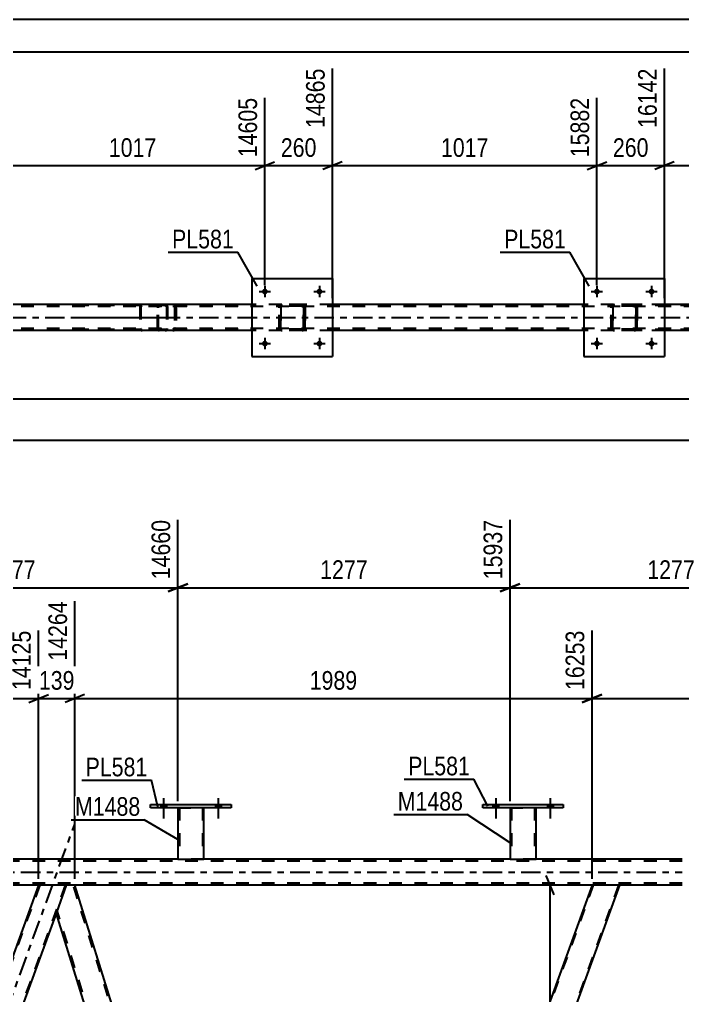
# Model space of a CAD drawing. Header units: millimetres. Extents: x 0 to 841, y 0 to 594.
# Drawn here: x 639.7 to 741.7, y 443.9 to 594 of the extents above; entities that cross this region are included whole.
import ezdxf

# ---------------------------------------------------------------- set-up
doc = ezdxf.new("R2010")
doc.units = ezdxf.units.MM
doc.linetypes.add('DXK_LINE_DOT2', pattern=[3.9198, 1.9599, -1.9599])
doc.linetypes.add('DXK_LINE_DOT3', pattern=[5.9187, 2.979, -0.9799, 0.9799, -0.9799])
doc.styles.add('Arial Narrow', font='ARIALN.TTF', dxfattribs={"height": 0.2})

# ---------------------------------------------------------------- blocks, each defined once
blk = doc.blocks.new('Unknown-814521973-1135')
at = {"color": 5, "linetype": 'Continuous'}
for p, q in [((841, 594), (0, 594)), ((836, 589), (5, 589))]:
    blk.add_line(p, q, dxfattribs=at)
blk = doc.blocks.new('Bolt-814521973-5159 - 4986')
at = {"linetype": 'Continuous'}
for points in [[(677.85, 544.17, -1), (676.97, 544.17, -1)], [(686.25, 544.17, -1), (685.37, 544.17, -1)]]:
    blk.add_hatch(color=1, dxfattribs=at).paths.add_polyline_path(points)
at = {"color": 1, "linetype": 'Continuous'}
for p, q in [((677.41, 545.05), (677.41, 543.29)), ((685.81, 545.05), (685.81, 543.29)), ((676.53, 544.17), (678.29, 544.17)), ((684.93, 544.17), (686.69, 544.17))]:
    blk.add_line(p, q, dxfattribs=at)
blk = doc.blocks.new('Bolt-814521973-5219 - 4986')
at = {"linetype": 'Continuous'}
for points in [[(728.93, 544.17, -1), (728.05, 544.17, -1)], [(737.33, 544.17, -1), (736.45, 544.17, -1)]]:
    blk.add_hatch(color=1, dxfattribs=at).paths.add_polyline_path(points)
at = {"color": 1, "linetype": 'Continuous'}
for p, q in [((728.49, 545.05), (728.49, 543.29)), ((736.89, 545.05), (736.89, 543.29)), ((727.61, 544.17), (729.37, 544.17)), ((736.01, 544.17), (737.77, 544.17))]:
    blk.add_line(p, q, dxfattribs=at)
blk = doc.blocks.new('Part-814521973-5015 - 4986')
at = {"color": 7, "linetype": 'DXK_LINE_DOT2'}
for p, q in [((755.57, 549.85), (93.19, 549.85)), ((687.81, 550.17), (675.41, 550.17)), ((738.89, 550.17), (726.49, 550.17)), ((755.57, 546.49), (93.19, 546.49)), ((687.81, 546.17), (675.41, 546.17)), ((738.89, 546.17), (726.49, 546.17))]:
    blk.add_line(p, q, dxfattribs=at)
at = {"color": 2, "linetype": 'Continuous'}
for p, q in [((675.41, 550.17), (636.73, 550.17)), ((726.49, 550.17), (687.81, 550.17)), ((755.57, 550.17), (738.89, 550.17)), ((675.41, 546.17), (636.73, 546.17)), ((726.49, 546.17), (687.81, 546.17)), ((755.57, 546.17), (738.89, 546.17))]:
    blk.add_line(p, q, dxfattribs=at)
at = {"color": 7, "linetype": 'DXK_LINE_DOT3'}
blk.add_line((93.19, 548.17), (755.57, 548.17), dxfattribs=at)
blk = doc.blocks.new('Part-814521973-5077 - 4986')
at = {"color": 7, "linetype": 'DXK_LINE_DOT2'}
for p, q in [((747.23, 550.17), (731.9, 550.17)), ((747.23, 550.01), (731.9, 550.01)), ((743.34, 549.97), (743.32, 549.85)), ((743.32, 549.85), (743.32, 546.49)), ((743.49, 549.85), (743.5, 549.91)), ((743.49, 549.85), (743.49, 546.49)), ((743.5, 549.91), (743.54, 549.96)), ((743.66, 550.17), (743.53, 550.14)), ((743.54, 549.96), (743.59, 549.99)), ((743.59, 549.99), (743.66, 550.01)), ((747.36, 550.14), (747.23, 550.17)), ((747.23, 550.01), (747.3, 549.99)), ((747.3, 549.99), (747.32, 549.98)), ((747.32, 549.98), (747.35, 549.96)), ((747.35, 549.96), (747.39, 549.91)), ((747.39, 549.91), (747.4, 549.85)), ((747.4, 549.85), (747.4, 546.49)), ((747.57, 549.85), (747.55, 549.97)), ((747.57, 549.85), (747.57, 546.49)), ((747.23, 546.33), (731.9, 546.33)), ((743.32, 546.49), (743.34, 546.36)), ((743.5, 546.43), (743.49, 546.49)), ((743.54, 546.37), (743.5, 546.43)), ((743.54, 546.37), (743.57, 546.35)), ((743.57, 546.35), (743.59, 546.34)), ((743.59, 546.34), (743.66, 546.33)), ((747.3, 546.34), (747.23, 546.33)), ((747.35, 546.37), (747.3, 546.34)), ((747.39, 546.43), (747.35, 546.37)), ((747.4, 546.49), (747.39, 546.43)), ((747.55, 546.36), (747.57, 546.49)), ((747.23, 546.17), (731.9, 546.17)), ((743.53, 546.19), (743.66, 546.17)), ((747.23, 546.17), (747.36, 546.19))]:
    blk.add_line(p, q, dxfattribs=at)
for centre, start, end in [((743.64, 549.83), 110.7583, 155.68), ((747.25, 549.83), 24.32, 69.2417), ((743.64, 546.5), 204.32, 249.2417), ((747.25, 546.5), 290.7583, 335.68)]:
    blk.add_arc(centre, 0.331, start, end, dxfattribs=at)
blk = doc.blocks.new('Part-814521973-5201 - 4986')
at = {"color": 2, "linetype": 'Continuous'}
for p, q in [((726.49, 554.17), (726.49, 542.17)), ((726.49, 554.17), (738.89, 554.17)), ((738.89, 554.17), (738.89, 542.17)), ((726.49, 542.17), (738.89, 542.17))]:
    blk.add_line(p, q, dxfattribs=at)
blk = doc.blocks.new('Part-814521973-5084 - 4986')
at = {"color": 7, "linetype": 'DXK_LINE_DOT2'}
for p, q in [((662.1, 550.17), (646.77, 550.17)), ((662.1, 550.01), (646.77, 550.01)), ((658.21, 549.97), (658.18, 549.85)), ((658.18, 549.85), (658.18, 546.49)), ((658.35, 549.85), (658.36, 549.91)), ((658.35, 549.85), (658.35, 546.49)), ((658.36, 549.91), (658.4, 549.96)), ((658.52, 550.17), (658.39, 550.14)), ((658.4, 549.96), (658.46, 549.99)), ((658.46, 549.99), (658.52, 550.01)), ((662.23, 550.14), (662.1, 550.17)), ((662.1, 550.01), (662.16, 549.99)), ((662.16, 549.99), (662.19, 549.98)), ((662.19, 549.98), (662.22, 549.96)), ((662.22, 549.96), (662.26, 549.91)), ((662.26, 549.91), (662.27, 549.85)), ((662.27, 549.85), (662.27, 546.49)), ((662.44, 549.85), (662.41, 549.97)), ((662.44, 549.85), (662.44, 546.49)), ((662.1, 546.33), (646.77, 546.33)), ((658.18, 546.49), (658.21, 546.36)), ((658.36, 546.43), (658.35, 546.49)), ((658.4, 546.37), (658.36, 546.43)), ((658.4, 546.37), (658.43, 546.35)), ((658.43, 546.35), (658.46, 546.34)), ((658.46, 546.34), (658.52, 546.33)), ((662.16, 546.34), (662.1, 546.33)), ((662.22, 546.37), (662.16, 546.34)), ((662.26, 546.43), (662.22, 546.37)), ((662.27, 546.49), (662.26, 546.43)), ((662.41, 546.36), (662.44, 546.49)), ((662.1, 546.17), (646.77, 546.17)), ((658.39, 546.19), (658.52, 546.17)), ((662.1, 546.17), (662.23, 546.19))]:
    blk.add_line(p, q, dxfattribs=at)
at = {"color": 7, "linetype": 'DXK_LINE_DOT3'}
blk.add_line((648.56, 548.17), (663.73, 548.17), dxfattribs=at)
at = {"color": 7, "linetype": 'DXK_LINE_DOT2'}
for centre, start, end in [((658.51, 549.83), 110.7583, 155.68), ((662.11, 549.83), 24.32, 69.2417), ((658.51, 546.5), 204.32, 249.2417), ((662.11, 546.5), 290.7583, 335.68)]:
    blk.add_arc(centre, 0.331, start, end, dxfattribs=at)
blk = doc.blocks.new('Part-814521973-5088 - 4986')
at = {"color": 7, "linetype": 'DXK_LINE_DOT2'}
for p, q in [((660.91, 549.87), (660.89, 549.69)), ((660.89, 546.65), (660.89, 549.69)), ((660.97, 550.03), (660.91, 549.87)), ((661.06, 550.13), (660.97, 550.03)), ((661.03, 549.69), (661.04, 549.78)), ((661.03, 546.65), (661.03, 549.69)), ((661.04, 549.78), (661.07, 549.86)), ((661.16, 550.17), (661.06, 550.13)), ((661.07, 549.86), (661.11, 549.91)), ((661.11, 549.91), (661.16, 549.93)), ((673.32, 550.17), (661.16, 550.17)), ((673.32, 549.93), (661.16, 549.93)), ((662.44, 549.93), (662.44, 550.17)), ((663.45, 550.13), (663.25, 550.17)), ((663.25, 549.93), (663.35, 549.91)), ((663.35, 549.91), (663.43, 549.86)), ((663.43, 549.86), (663.49, 549.78)), ((663.49, 549.78), (663.5, 549.69)), ((663.5, 549.69), (663.5, 546.65)), ((663.74, 549.77), (663.72, 549.87)), ((663.76, 549.69), (663.74, 549.77)), ((663.76, 549.69), (663.76, 546.65)), ((660.91, 546.46), (660.89, 546.65)), ((660.96, 546.34), (660.91, 546.46)), ((660.97, 546.31), (660.96, 546.34)), ((660.97, 546.31), (661.06, 546.2)), ((661.04, 546.55), (661.03, 546.65)), ((661.07, 546.48), (661.04, 546.55)), ((661.11, 546.42), (661.07, 546.48)), ((661.16, 546.41), (661.11, 546.42)), ((673.32, 546.41), (661.16, 546.41)), ((662.44, 546.17), (662.44, 546.41)), ((663.35, 546.42), (663.25, 546.41)), ((663.43, 546.48), (663.35, 546.42)), ((663.49, 546.55), (663.43, 546.48)), ((663.5, 546.65), (663.49, 546.55)), ((663.72, 546.46), (663.74, 546.56)), ((663.74, 546.56), (663.76, 546.65)), ((661.06, 546.2), (661.16, 546.17)), ((673.32, 546.17), (661.16, 546.17)), ((663.25, 546.17), (663.45, 546.2))]:
    blk.add_line(p, q, dxfattribs=at)
for centre, start, end in [((663.27, 549.67), 23.8494, 68.8059), ((663.27, 546.66), 291.1941, 336.1506)]:
    blk.add_arc(centre, 0.492, start, end, dxfattribs=at)
blk = doc.blocks.new('Part-814521973-5108 - 4986')
at = {"color": 7, "linetype": 'DXK_LINE_DOT2'}
for p, q in [((679.61, 549.69), (679.65, 549.87)), ((679.65, 549.87), (679.61, 549.69)), ((679.61, 546.65), (679.61, 549.69)), ((679.61, 549.69), (679.61, 549.69)), ((679.61, 546.65), (679.61, 549.69)), ((679.85, 549.69), (679.87, 549.78)), ((679.87, 549.78), (679.85, 549.69)), ((679.85, 546.65), (679.85, 549.69)), ((679.85, 549.69), (679.85, 549.69)), ((679.85, 549.69), (679.85, 546.65)), ((679.87, 549.78), (679.92, 549.86)), ((679.92, 549.86), (679.87, 549.78)), ((679.91, 550.13), (680.09, 550.17)), ((680.09, 550.17), (679.91, 550.13)), ((679.92, 549.86), (680, 549.91)), ((680, 549.91), (679.92, 549.86)), ((680, 549.91), (680.09, 549.93)), ((680.09, 549.93), (680, 549.91)), ((683.13, 550.17), (680.09, 550.17)), ((683.13, 549.93), (680.09, 549.93)), ((683.13, 550.17), (683.32, 550.13)), ((683.32, 550.13), (683.13, 550.17)), ((683.13, 549.93), (683.22, 549.91)), ((683.22, 549.91), (683.13, 549.93)), ((683.22, 549.91), (683.3, 549.86)), ((683.3, 549.86), (683.22, 549.91)), ((683.3, 549.86), (683.35, 549.78)), ((683.35, 549.78), (683.3, 549.86)), ((683.35, 549.78), (683.37, 549.69)), ((683.37, 549.69), (683.35, 549.78)), ((683.37, 546.65), (683.37, 549.69)), ((683.37, 549.69), (683.37, 549.69)), ((683.37, 549.69), (683.37, 546.65)), ((683.61, 549.69), (683.57, 549.87)), ((683.57, 549.87), (683.61, 549.69)), ((683.61, 546.65), (683.61, 549.69)), ((683.61, 549.69), (683.61, 549.69)), ((683.61, 549.69), (683.61, 546.65)), ((679.61, 546.65), (679.61, 546.65)), ((679.65, 546.46), (679.61, 546.65)), ((679.61, 546.65), (679.65, 546.46)), ((679.85, 546.65), (679.85, 546.65)), ((679.87, 546.55), (679.85, 546.65)), ((679.85, 546.65), (679.87, 546.55)), ((679.92, 546.48), (679.87, 546.55)), ((679.87, 546.55), (679.92, 546.48)), ((680, 546.42), (679.92, 546.48)), ((679.92, 546.48), (680, 546.42)), ((680.09, 546.41), (680, 546.42)), ((680, 546.42), (680.09, 546.41)), ((683.13, 546.41), (680.09, 546.41)), ((683.22, 546.42), (683.13, 546.41)), ((683.13, 546.41), (683.22, 546.42)), ((683.3, 546.48), (683.22, 546.42)), ((683.22, 546.42), (683.3, 546.48)), ((683.35, 546.55), (683.3, 546.48)), ((683.3, 546.48), (683.35, 546.55)), ((683.37, 546.65), (683.35, 546.55)), ((683.35, 546.55), (683.37, 546.65)), ((683.37, 546.65), (683.37, 546.65)), ((683.57, 546.46), (683.61, 546.65)), ((683.61, 546.65), (683.57, 546.46)), ((683.61, 546.65), (683.61, 546.65)), ((680.09, 546.17), (679.91, 546.2)), ((679.91, 546.2), (680.09, 546.17)), ((683.13, 546.17), (680.09, 546.17)), ((683.32, 546.2), (683.13, 546.17)), ((683.13, 546.17), (683.32, 546.2))]:
    blk.add_line(p, q, dxfattribs=at)
at = {"color": 7, "linetype": 'DXK_LINE_DOT3'}
blk.add_line((681.61, 548.17), (681.61, 548.17), dxfattribs=at)
at = {"color": 7, "linetype": 'DXK_LINE_DOT2'}
for centre, start, end in [((680.09, 549.69), 112.5, 157.5), ((680.09, 549.69), 112.5, 157.5), ((683.13, 549.69), 22.5, 67.5), ((683.13, 549.69), 22.5, 67.5), ((680.09, 546.65), 202.5, 247.5), ((680.09, 546.65), 202.5, 247.5), ((683.13, 546.65), 292.5, 337.5), ((683.13, 546.65), 292.5, 337.5)]:
    blk.add_arc(centre, 0.48, start, end, dxfattribs=at)
blk = doc.blocks.new('Bolt-814521973-5158 - 4986')
at = {"linetype": 'Continuous'}
for points in [[(677.85, 552.17, -1), (676.97, 552.17, -1)], [(686.25, 552.17, -1), (685.37, 552.17, -1)]]:
    blk.add_hatch(color=1, dxfattribs=at).paths.add_polyline_path(points)
at = {"color": 1, "linetype": 'Continuous'}
for p, q in [((677.41, 553.05), (677.41, 551.29)), ((685.81, 553.05), (685.81, 551.29)), ((676.53, 552.17), (678.29, 552.17)), ((684.93, 552.17), (686.69, 552.17))]:
    blk.add_line(p, q, dxfattribs=at)
blk = doc.blocks.new('Part-814521973-5202 - 4986')
at = {"color": 7, "linetype": 'DXK_LINE_DOT2'}
for p, q in [((730.69, 549.69), (730.73, 549.87)), ((730.73, 549.87), (730.69, 549.69)), ((730.69, 546.65), (730.69, 549.69)), ((730.69, 549.69), (730.69, 549.69)), ((730.69, 546.65), (730.69, 549.69)), ((730.93, 549.69), (730.95, 549.78)), ((730.95, 549.78), (730.93, 549.69)), ((730.93, 546.65), (730.93, 549.69)), ((730.93, 549.69), (730.93, 549.69)), ((730.93, 549.69), (730.93, 546.65)), ((730.95, 549.78), (731, 549.86)), ((731, 549.86), (730.95, 549.78)), ((730.99, 550.13), (731.17, 550.17)), ((731.17, 550.17), (730.99, 550.13)), ((731, 549.86), (731.08, 549.91)), ((731.08, 549.91), (731, 549.86)), ((731.08, 549.91), (731.17, 549.93)), ((731.17, 549.93), (731.08, 549.91)), ((734.21, 550.17), (731.17, 550.17)), ((734.21, 549.93), (731.17, 549.93)), ((734.21, 550.17), (734.4, 550.13)), ((734.4, 550.13), (734.21, 550.17)), ((734.21, 549.93), (734.3, 549.91)), ((734.3, 549.91), (734.21, 549.93)), ((734.3, 549.91), (734.38, 549.86)), ((734.38, 549.86), (734.3, 549.91)), ((734.38, 549.86), (734.43, 549.78)), ((734.43, 549.78), (734.38, 549.86)), ((734.43, 549.78), (734.45, 549.69)), ((734.45, 549.69), (734.43, 549.78)), ((734.45, 546.65), (734.45, 549.69)), ((734.45, 549.69), (734.45, 549.69)), ((734.45, 549.69), (734.45, 546.65)), ((734.66, 549.87), (734.69, 549.69)), ((734.69, 549.69), (734.66, 549.87)), ((734.69, 546.65), (734.69, 549.69)), ((734.69, 549.69), (734.69, 549.69)), ((734.69, 549.69), (734.69, 546.65)), ((730.69, 546.65), (730.69, 546.65)), ((730.73, 546.46), (730.69, 546.65)), ((730.69, 546.65), (730.73, 546.46)), ((730.93, 546.65), (730.93, 546.65)), ((730.95, 546.55), (730.93, 546.65)), ((730.93, 546.65), (730.95, 546.55)), ((731, 546.48), (730.95, 546.55)), ((730.95, 546.55), (731, 546.48)), ((731.08, 546.42), (731, 546.48)), ((731, 546.48), (731.08, 546.42)), ((731.17, 546.41), (731.08, 546.42)), ((731.08, 546.42), (731.17, 546.41)), ((734.21, 546.41), (731.17, 546.41)), ((734.3, 546.42), (734.21, 546.41)), ((734.21, 546.41), (734.3, 546.42)), ((734.38, 546.48), (734.3, 546.42)), ((734.3, 546.42), (734.38, 546.48)), ((734.43, 546.55), (734.38, 546.48)), ((734.38, 546.48), (734.43, 546.55)), ((734.45, 546.65), (734.43, 546.55)), ((734.43, 546.55), (734.45, 546.65)), ((734.45, 546.65), (734.45, 546.65)), ((734.69, 546.65), (734.66, 546.46)), ((734.66, 546.46), (734.69, 546.65)), ((734.69, 546.65), (734.69, 546.65)), ((731.17, 546.17), (730.99, 546.2)), ((730.99, 546.2), (731.17, 546.17)), ((734.21, 546.17), (731.17, 546.17)), ((734.4, 546.2), (734.21, 546.17)), ((734.21, 546.17), (734.4, 546.2))]:
    blk.add_line(p, q, dxfattribs=at)
at = {"color": 7, "linetype": 'DXK_LINE_DOT3'}
blk.add_line((732.69, 548.17), (732.69, 548.17), dxfattribs=at)
at = {"color": 7, "linetype": 'DXK_LINE_DOT2'}
for centre, start, end in [((731.17, 549.69), 112.5, 157.5), ((731.17, 549.69), 112.5, 157.5), ((734.21, 549.69), 22.5, 67.5), ((734.21, 549.69), 22.5, 67.5), ((731.17, 546.65), 202.5, 247.5), ((731.17, 546.65), 202.5, 247.5), ((734.21, 546.65), 292.5, 337.5), ((734.21, 546.65), 292.5, 337.5)]:
    blk.add_arc(centre, 0.48, start, end, dxfattribs=at)
blk = doc.blocks.new('Part-814521973-5207 - 4986')
at = {"color": 2, "linetype": 'Continuous'}
for p, q in [((675.41, 554.17), (675.41, 542.17)), ((675.41, 554.17), (687.81, 554.17)), ((687.81, 554.17), (687.81, 542.17)), ((675.41, 542.17), (687.81, 542.17))]:
    blk.add_line(p, q, dxfattribs=at)
blk = doc.blocks.new('Bolt-814521973-5218 - 4986')
at = {"linetype": 'Continuous'}
for points in [[(728.93, 552.17, -1), (728.05, 552.17, -1)], [(737.33, 552.17, -1), (736.45, 552.17, -1)]]:
    blk.add_hatch(color=1, dxfattribs=at).paths.add_polyline_path(points)
at = {"color": 1, "linetype": 'Continuous'}
for p, q in [((728.49, 553.05), (728.49, 551.29)), ((736.89, 553.05), (736.89, 551.29)), ((727.61, 552.17), (729.37, 552.17)), ((736.01, 552.17), (737.77, 552.17))]:
    blk.add_line(p, q, dxfattribs=at)
blk = doc.blocks.new('Part-814521973-3404 - 3269')
at = {"color": 2, "linetype": 'Continuous'}
for p, q in [((715.12, 472.79), (715.12, 464.88)), ((719.12, 464.88), (719.12, 472.79)), ((715.12, 464.88), (719.12, 464.88))]:
    blk.add_line(p, q, dxfattribs=at)
at = {"color": 7, "linetype": 'DXK_LINE_DOT2'}
for p, q in [((715.12, 472.79), (719.12, 472.79)), ((715.12, 472.79), (715.12, 472.79)), ((715.12, 472.79), (715.12, 472.79)), ((715.36, 472.79), (715.36, 464.88)), ((718.88, 472.79), (718.88, 464.88)), ((719.12, 472.79), (719.12, 472.79)), ((719.12, 472.79), (719.12, 472.79)), ((718.82, 464.88), (718.86, 464.88)), ((718.82, 464.88), (718.86, 464.88)), ((718.86, 464.88), (718.88, 464.88)), ((718.86, 464.88), (718.88, 464.88))]:
    blk.add_line(p, q, dxfattribs=at)
blk = doc.blocks.new('Part-814521973-3409 - 3269')
at = {"color": 2, "linetype": 'Continuous'}
for p, q in [((659.84, 473.27), (672.24, 473.27)), ((659.84, 472.79), (659.84, 473.27)), ((672.24, 472.79), (659.84, 472.79)), ((672.24, 473.27), (672.24, 472.79))]:
    blk.add_line(p, q, dxfattribs=at)
blk = doc.blocks.new('Bolt-814521973-3284 - 3269')
at = {"linetype": 'Continuous'}
for points in [[(712.48, 472.79), (713.36, 472.79), (713.36, 473.27), (712.48, 473.27)], [(720.88, 472.79), (721.76, 472.79), (721.76, 473.27), (720.88, 473.27)]]:
    blk.add_hatch(color=1, dxfattribs=at).paths.add_polyline_path(points)
at = {"color": 1, "linetype": 'Continuous'}
for p, q in [((712.92, 474.27), (712.92, 471.15)), ((721.32, 474.27), (721.32, 471.15)), ((712.48, 473.27), (712.48, 472.79)), ((713.36, 473.27), (713.36, 472.79)), ((720.88, 473.27), (720.88, 472.79)), ((721.76, 473.27), (721.76, 472.79))]:
    blk.add_line(p, q, dxfattribs=at)
blk = doc.blocks.new('Bolt-814521973-3285 - 3269')
at = {"linetype": 'Continuous'}
for points in [[(712.48, 472.79), (713.36, 472.79), (713.36, 473.27), (712.48, 473.27)], [(720.88, 472.79), (721.76, 472.79), (721.76, 473.27), (720.88, 473.27)]]:
    blk.add_hatch(color=1, dxfattribs=at).paths.add_polyline_path(points)
at = {"color": 1, "linetype": 'Continuous'}
for p, q in [((712.92, 474.27), (712.92, 471.15)), ((721.32, 474.27), (721.32, 471.15)), ((712.48, 473.27), (712.48, 472.79)), ((713.36, 473.27), (713.36, 472.79)), ((720.88, 473.27), (720.88, 472.79)), ((721.76, 473.27), (721.76, 472.79))]:
    blk.add_line(p, q, dxfattribs=at)
blk = doc.blocks.new('Bolt-814521973-3286 - 3269')
at = {"linetype": 'Continuous'}
for points in [[(661.4, 472.79), (662.28, 472.79), (662.28, 473.27), (661.4, 473.27)], [(669.8, 472.79), (670.68, 472.79), (670.68, 473.27), (669.8, 473.27)]]:
    blk.add_hatch(color=1, dxfattribs=at).paths.add_polyline_path(points)
at = {"color": 1, "linetype": 'Continuous'}
for p, q in [((661.84, 474.27), (661.84, 471.15)), ((670.24, 474.27), (670.24, 471.15)), ((661.4, 473.27), (661.4, 472.79)), ((662.28, 473.27), (662.28, 472.79)), ((669.8, 473.27), (669.8, 472.79)), ((670.68, 473.27), (670.68, 472.79))]:
    blk.add_line(p, q, dxfattribs=at)
blk = doc.blocks.new('Bolt-814521973-3287 - 3269')
at = {"linetype": 'Continuous'}
for points in [[(661.4, 472.79), (662.28, 472.79), (662.28, 473.27), (661.4, 473.27)], [(669.8, 472.79), (670.68, 472.79), (670.68, 473.27), (669.8, 473.27)]]:
    blk.add_hatch(color=1, dxfattribs=at).paths.add_polyline_path(points)
at = {"color": 1, "linetype": 'Continuous'}
for p, q in [((661.84, 474.27), (661.84, 471.15)), ((670.24, 474.27), (670.24, 471.15)), ((661.4, 473.27), (661.4, 472.79)), ((662.28, 473.27), (662.28, 472.79)), ((669.8, 473.27), (669.8, 472.79)), ((670.68, 473.27), (670.68, 472.79))]:
    blk.add_line(p, q, dxfattribs=at)
blk = doc.blocks.new('Part-814521973-3414 - 3269')
at = {"color": 2, "linetype": 'Continuous'}
for p, q in [((664.04, 472.79), (664.04, 464.88)), ((668.04, 464.88), (668.04, 472.79)), ((664.04, 464.88), (668.04, 464.88))]:
    blk.add_line(p, q, dxfattribs=at)
at = {"color": 7, "linetype": 'DXK_LINE_DOT2'}
for p, q in [((664.04, 472.79), (668.04, 472.79)), ((664.04, 472.79), (664.04, 472.79)), ((664.04, 472.79), (664.04, 472.79)), ((664.28, 472.79), (664.28, 464.88)), ((667.8, 472.79), (667.8, 464.88)), ((668.04, 472.79), (668.04, 472.79)), ((668.04, 472.79), (668.04, 472.79)), ((667.74, 464.88), (667.78, 464.88)), ((667.74, 464.88), (667.78, 464.88)), ((667.78, 464.88), (667.8, 464.88)), ((667.78, 464.88), (667.8, 464.88))]:
    blk.add_line(p, q, dxfattribs=at)
blk = doc.blocks.new('Part-814521973-3399 - 3269')
at = {"color": 2, "linetype": 'Continuous'}
for p, q in [((710.92, 473.27), (723.32, 473.27)), ((710.92, 472.79), (710.92, 473.27)), ((723.32, 472.79), (710.92, 472.79)), ((723.32, 473.27), (723.32, 472.79))]:
    blk.add_line(p, q, dxfattribs=at)
blk = doc.blocks.new('Part-814521973-3732 - 3269')
at = {"color": 7, "linetype": 'DXK_LINE_DOT3'}
blk.add_line((597.2, 330.27), (648.16, 470.28), dxfattribs=at)
at = {"color": 7, "linetype": 'DXK_LINE_DOT2'}
for p, q in [((642.78, 460.88), (598.66, 339.66)), ((646.7, 460.88), (602.58, 339.66)), ((646.87, 460.88), (645.34, 456.68)), ((598.49, 339.66), (600.25, 344.49)), ((604.5, 344.49), (602.75, 339.66)), ((602.75, 339.66), (598.49, 339.66))]:
    blk.add_line(p, q, dxfattribs=at)
at = {"color": 2, "linetype": 'Continuous'}
for p, q in [((642.61, 460.88), (600.25, 344.49)), ((646.87, 460.88), (642.61, 460.88)), ((645.34, 456.68), (604.5, 344.49))]:
    blk.add_line(p, q, dxfattribs=at)
blk = doc.blocks.new('Part-814521973-3675 - 3269')
at = {"color": 7, "linetype": 'DXK_LINE_DOT2'}
for p, q in [((741.6, 464.56), (77.62, 464.56)), ((668.04, 464.88), (664.04, 464.88)), ((719.12, 464.88), (715.12, 464.88)), ((741.6, 461.2), (77.62, 461.2)), ((732, 460.88), (216.94, 460.88)), ((648.18, 460.88), (642.61, 460.88)), ((732, 460.88), (727.74, 460.88))]:
    blk.add_line(p, q, dxfattribs=at)
at = {"color": 2, "linetype": 'Continuous'}
for p, q in [((664.04, 464.88), (616.96, 464.88)), ((715.12, 464.88), (668.04, 464.88)), ((741.6, 464.88), (719.12, 464.88)), ((642.61, 460.88), (563.05, 460.88)), ((727.74, 460.88), (648.18, 460.88)), ((741.6, 460.88), (732, 460.88))]:
    blk.add_line(p, q, dxfattribs=at)
at = {"color": 7, "linetype": 'DXK_LINE_DOT3'}
blk.add_line((77.62, 462.88), (741.6, 462.88), dxfattribs=at)
blk = doc.blocks.new('Part-814521973-3727 - 3269')
at = {"color": 2, "linetype": 'Continuous'}
for p, q in [((646.87, 460.88), (645.34, 456.69)), ((648.18, 460.88), (646.87, 460.88)), ((684.89, 343.13), (648.18, 460.88)), ((681.78, 339.66), (645.32, 456.63)), ((645.34, 456.69), (645.34, 456.68)), ((684.62, 342.39), (683.62, 339.66)), ((684.87, 343.08), (684.62, 342.39)), ((684.87, 343.08), (684.87, 343.08))]:
    blk.add_line(p, q, dxfattribs=at)
at = {"color": 7, "linetype": 'DXK_LINE_DOT2'}
for p, q in [((684.75, 342.76), (647.93, 460.88)), ((645.34, 456.69), (645.32, 456.63)), ((682.03, 339.66), (645.45, 457)), ((684.62, 342.39), (684.81, 342.91)), ((684.89, 343.13), (684.87, 343.08)), ((683.62, 339.66), (681.78, 339.66))]:
    blk.add_line(p, q, dxfattribs=at)
blk = doc.blocks.new('Part-814521973-3766 - 3269')
at = {"color": 7, "linetype": 'DXK_LINE_DOT2'}
for p, q in [((727.91, 460.88), (683.79, 339.66)), ((731.83, 460.88), (687.71, 339.66)), ((684.87, 343.08), (683.62, 339.66)), ((683.62, 339.66), (687.88, 339.66))]:
    blk.add_line(p, q, dxfattribs=at)
at = {"color": 2, "linetype": 'Continuous'}
for p, q in [((727.74, 460.88), (684.87, 343.08)), ((687.88, 339.66), (732, 460.88)), ((732, 460.88), (727.74, 460.88))]:
    blk.add_line(p, q, dxfattribs=at)
blk = doc.blocks.new('StraightDimension-814521973-5855 - 4986')
at = {"color": 7, "linetype": 'Continuous'}
blk.add_line((92.55, 529.32), (793.33, 529.32), dxfattribs=at)
blk = doc.blocks.new('StraightDimension-814521973-5287 - 4986')
at = {"color": 7, "linetype": 'Continuous'}
blk.add_line((93.19, 535.68), (792.69, 535.68), dxfattribs=at)
blk = doc.blocks.new('StraightDimension-814521973-5727 - 4986')
at = {"color": 7, "linetype": 'Continuous'}
for p, q in [((636.73, 551.17), (636.73, 586.48)), ((677.41, 553.17), (677.41, 581.98)), ((638.23, 572.13), (635.23, 570.93)), ((675.91, 570.93), (678.91, 572.13)), ((636.73, 571.53), (677.41, 571.53))]:
    blk.add_line(p, q, dxfattribs=at)
at = {"color": 0, "linetype": 'Continuous'}
blk.add_wipeout([(676.81, 582.58), (672.61, 582.58), (672.61, 572.23), (676.81, 572.23)], dxfattribs=at)
at = {"color": 0}
blk.add_wipeout([(661.33, 572.28), (661.33, 576.48), (652.81, 576.48), (652.81, 572.28)], dxfattribs=at)
at = {"color": 3, "linetype": 'Continuous', "style": 'Arial Narrow'}
blk.add_text('14605', height=2.863, rotation=90.0002, dxfattribs=at).set_placement((676.21, 572.83))
at = {"color": 3, "style": 'Arial Narrow'}
blk.add_text('1017', height=2.863, dxfattribs=at).set_placement((653.41, 572.88))
blk = doc.blocks.new('StraightDimension-814521973-5747 - 4986')
at = {"color": 7, "linetype": 'Continuous'}
for p, q in [((687.81, 551.17), (687.81, 586.48)), ((677.41, 553.17), (677.41, 581.98)), ((675.91, 570.93), (678.91, 572.13)), ((689.31, 572.13), (686.31, 570.93)), ((677.41, 571.53), (687.81, 571.53))]:
    blk.add_line(p, q, dxfattribs=at)
at = {"color": 0}
blk.add_wipeout([(685.95, 572.28), (685.95, 576.48), (679.27, 576.48), (679.27, 572.28)], dxfattribs=at)
at = {"color": 3, "style": 'Arial Narrow'}
blk.add_text('260', height=2.863, dxfattribs=at).set_placement((679.87, 572.88))
at = {"color": 0, "linetype": 'Continuous'}
blk.add_wipeout([(687.21, 587.08), (683.01, 587.08), (683.01, 576.73), (687.21, 576.73)], dxfattribs=at)
at = {"color": 3, "linetype": 'Continuous', "style": 'Arial Narrow'}
blk.add_text('14865', height=2.863, rotation=90.0002, dxfattribs=at).set_placement((686.61, 577.33))
blk = doc.blocks.new('StraightDimension-814521973-5767 - 4986')
at = {"color": 7, "linetype": 'Continuous'}
for p, q in [((687.81, 551.17), (687.81, 586.48)), ((728.49, 553.17), (728.49, 581.98)), ((689.31, 572.13), (686.31, 570.93)), ((726.99, 570.93), (729.99, 572.13)), ((687.81, 571.53), (728.49, 571.53))]:
    blk.add_line(p, q, dxfattribs=at)
at = {"color": 0, "linetype": 'Continuous'}
blk.add_wipeout([(727.89, 582.58), (723.69, 582.58), (723.69, 572.23), (727.89, 572.23)], dxfattribs=at)
at = {"color": 0}
blk.add_wipeout([(712.41, 572.28), (712.41, 576.48), (703.9, 576.48), (703.9, 572.28)], dxfattribs=at)
at = {"color": 3, "linetype": 'Continuous', "style": 'Arial Narrow'}
blk.add_text('15882', height=2.863, rotation=90.0002, dxfattribs=at).set_placement((727.29, 572.83))
at = {"color": 3, "style": 'Arial Narrow'}
blk.add_text('1017', height=2.863, dxfattribs=at).set_placement((704.5, 572.88))
blk = doc.blocks.new('StraightDimension-814521973-5787 - 4986')
at = {"color": 7, "linetype": 'Continuous'}
for p, q in [((738.89, 551.17), (738.89, 586.48)), ((728.49, 553.17), (728.49, 581.98)), ((726.99, 570.93), (729.99, 572.13)), ((740.39, 572.13), (737.39, 570.93)), ((728.49, 571.53), (738.89, 571.53))]:
    blk.add_line(p, q, dxfattribs=at)
at = {"color": 0}
blk.add_wipeout([(737.03, 572.28), (737.03, 576.48), (730.35, 576.48), (730.35, 572.28)], dxfattribs=at)
at = {"color": 3, "style": 'Arial Narrow'}
blk.add_text('260', height=2.863, dxfattribs=at).set_placement((730.95, 572.88))
at = {"color": 0, "linetype": 'Continuous'}
blk.add_wipeout([(738.29, 587.08), (734.09, 587.08), (734.09, 576.73), (738.29, 576.73)], dxfattribs=at)
at = {"color": 3, "linetype": 'Continuous', "style": 'Arial Narrow'}
blk.add_text('16142', height=2.863, rotation=90.0002, dxfattribs=at).set_placement((737.69, 577.33))
blk = doc.blocks.new('StraightDimension-814521973-5807 - 4986')
at = {"color": 7, "linetype": 'Continuous'}
for p, q in [((738.89, 551.17), (738.89, 586.48)), ((765.67, 553.17), (765.67, 581.98)), ((740.39, 572.13), (737.39, 570.93)), ((764.17, 570.93), (767.17, 572.13)), ((738.89, 571.53), (765.67, 571.53))]:
    blk.add_line(p, q, dxfattribs=at)
at = {"color": 0, "linetype": 'Continuous'}
blk.add_wipeout([(765.07, 582.58), (760.87, 582.58), (760.87, 572.23), (765.07, 572.23)], dxfattribs=at)
at = {"color": 0}
blk.add_wipeout([(756.54, 572.28), (756.54, 576.48), (748.03, 576.48), (748.03, 572.28)], dxfattribs=at)
at = {"color": 3, "linetype": 'Continuous', "style": 'Arial Narrow'}
blk.add_text('17159', height=2.863, rotation=90.0002, dxfattribs=at).set_placement((764.47, 572.83))
at = {"color": 3, "style": 'Arial Narrow'}
blk.add_text('1017', height=2.863, dxfattribs=at).set_placement((748.63, 572.88))
blk = doc.blocks.new('StraightDimension-814521973-4620 - 3269')
at = {"color": 7, "linetype": 'Continuous'}
for p, q in [((648.18, 461.88), (648.18, 504.54)), ((727.74, 461.88), (727.74, 500.04)), ((649.68, 490.2), (646.68, 489)), ((648.18, 489.6), (727.74, 489.6)), ((726.24, 489), (729.24, 490.2))]:
    blk.add_line(p, q, dxfattribs=at)
at = {"color": 0, "linetype": 'Continuous'}
blk.add_wipeout([(727.14, 500.64), (722.94, 500.64), (722.94, 490.3), (727.14, 490.3)], dxfattribs=at)
at = {"color": 0}
blk.add_wipeout([(692.22, 490.35), (692.22, 494.55), (683.71, 494.55), (683.71, 490.35)], dxfattribs=at)
at = {"color": 3, "linetype": 'Continuous', "style": 'Arial Narrow'}
blk.add_text('16253', height=2.863, rotation=90.0002, dxfattribs=at).set_placement((726.54, 490.9))
at = {"color": 3, "style": 'Arial Narrow'}
blk.add_text('1989', height=2.863, dxfattribs=at).set_placement((684.31, 490.95))
blk = doc.blocks.new('StraightDimension-814521973-4249 - 3269')
at = {"color": 7, "linetype": 'Continuous'}
for p, q in [((721.9, 459.38), (720.7, 462.38)), ((739.16, 460.88), (718.45, 460.88)), ((721.3, 339.66), (721.3, 460.88)), ((720.7, 341.16), (721.9, 338.16)), ((712.91, 339.66), (723.7, 339.66))]:
    blk.add_line(p, q, dxfattribs=at)
at = {"color": 0}
blk.add_wipeout([(720.55, 404.53), (716.35, 404.53), (716.35, 396.02), (720.55, 396.02)], dxfattribs=at)
at = {"color": 3, "style": 'Arial Narrow'}
blk.add_text('3031', height=2.863, rotation=90.0002, dxfattribs=at).set_placement((719.95, 396.62))
blk = doc.blocks.new('StraightDimension-814521973-4659 - 3269')
at = {"color": 7, "linetype": 'Continuous'}
for p, q in [((563.05, 461.88), (563.05, 504.54)), ((642.61, 461.88), (642.61, 500.04)), ((564.55, 490.2), (561.55, 489)), ((563.05, 489.6), (642.61, 489.6)), ((641.11, 489), (644.11, 490.2))]:
    blk.add_line(p, q, dxfattribs=at)
at = {"color": 0, "linetype": 'Continuous'}
blk.add_wipeout([(642.01, 500.64), (637.81, 500.64), (637.81, 490.3), (642.01, 490.3)], dxfattribs=at)
at = {"color": 0}
blk.add_wipeout([(607.09, 490.35), (607.09, 494.55), (598.57, 494.55), (598.57, 490.35)], dxfattribs=at)
at = {"color": 3, "linetype": 'Continuous', "style": 'Arial Narrow'}
blk.add_text('14125', height=2.863, rotation=90.0002, dxfattribs=at).set_placement((641.41, 490.9))
at = {"color": 3, "style": 'Arial Narrow'}
blk.add_text('1989', height=2.863, dxfattribs=at).set_placement((599.17, 490.95))
blk = doc.blocks.new('StraightDimension-814521973-4608 - 3269')
at = {"color": 7, "linetype": 'Continuous'}
for p, q in [((727.74, 461.88), (727.74, 500.04)), ((792.69, 465.88), (792.69, 500.04)), ((729.24, 490.2), (726.24, 489)), ((727.74, 489.6), (792.69, 489.6)), ((791.19, 489), (794.19, 490.2))]:
    blk.add_line(p, q, dxfattribs=at)
at = {"color": 0, "linetype": 'Continuous'}
blk.add_wipeout([(792.09, 500.64), (787.89, 500.64), (787.89, 490.3), (792.09, 490.3)], dxfattribs=at)
at = {"color": 0}
blk.add_wipeout([(764.47, 490.35), (764.47, 494.55), (755.96, 494.55), (755.96, 490.35)], dxfattribs=at)
at = {"color": 3, "linetype": 'Continuous', "style": 'Arial Narrow'}
blk.add_text('18033', height=2.863, rotation=90.0002, dxfattribs=at).set_placement((791.49, 490.9))
at = {"color": 3, "style": 'Arial Narrow'}
blk.add_text('1780', height=2.863, dxfattribs=at).set_placement((756.56, 490.95))
blk = doc.blocks.new('StraightDimension-814521973-4105 - 3269')
at = {"color": 7, "linetype": 'Continuous'}
for p, q in [((612.96, 473.79), (612.96, 517.07)), ((664.04, 473.79), (664.04, 517.07)), ((614.46, 507.23), (611.46, 506.03)), ((612.96, 506.63), (664.04, 506.63)), ((662.54, 506.03), (665.54, 507.23))]:
    blk.add_line(p, q, dxfattribs=at)
at = {"color": 0, "linetype": 'Continuous'}
blk.add_wipeout([(663.44, 517.67), (659.24, 517.67), (659.24, 507.33), (663.44, 507.33)], dxfattribs=at)
at = {"color": 0}
blk.add_wipeout([(642.76, 507.38), (642.76, 511.58), (634.24, 511.58), (634.24, 507.38)], dxfattribs=at)
at = {"color": 3, "linetype": 'Continuous', "style": 'Arial Narrow'}
blk.add_text('14660', height=2.863, rotation=90.0002, dxfattribs=at).set_placement((662.84, 507.93))
at = {"color": 3, "style": 'Arial Narrow'}
blk.add_text('1277', height=2.863, dxfattribs=at).set_placement((634.84, 507.98))
blk = doc.blocks.new('StraightDimension-814521973-4115 - 3269')
at = {"color": 7, "linetype": 'Continuous'}
for p, q in [((664.04, 473.79), (664.04, 517.07)), ((715.12, 473.79), (715.12, 517.07)), ((665.54, 507.23), (662.54, 506.03)), ((664.04, 506.63), (715.12, 506.63)), ((713.62, 506.03), (716.62, 507.23))]:
    blk.add_line(p, q, dxfattribs=at)
at = {"color": 0, "linetype": 'Continuous'}
blk.add_wipeout([(714.52, 517.67), (710.32, 517.67), (710.32, 507.33), (714.52, 507.33)], dxfattribs=at)
at = {"color": 0}
blk.add_wipeout([(693.84, 507.38), (693.84, 511.58), (685.32, 511.58), (685.32, 507.38)], dxfattribs=at)
at = {"color": 3, "linetype": 'Continuous', "style": 'Arial Narrow'}
blk.add_text('15937', height=2.863, rotation=90.0002, dxfattribs=at).set_placement((713.92, 507.93))
at = {"color": 3, "style": 'Arial Narrow'}
blk.add_text('1277', height=2.863, dxfattribs=at).set_placement((685.92, 507.98))
blk = doc.blocks.new('StraightDimension-814521973-4125 - 3269')
at = {"color": 7, "linetype": 'Continuous'}
for p, q in [((715.12, 473.79), (715.12, 517.07)), ((764.67, 473.79), (764.67, 517.07)), ((716.62, 507.23), (713.62, 506.03)), ((715.12, 506.63), (764.67, 506.63)), ((763.17, 506.03), (766.17, 507.23))]:
    blk.add_line(p, q, dxfattribs=at)
at = {"color": 0, "linetype": 'Continuous'}
blk.add_wipeout([(764.07, 517.67), (759.87, 517.67), (759.87, 507.33), (764.07, 507.33)], dxfattribs=at)
at = {"color": 0}
blk.add_wipeout([(744.15, 507.38), (744.15, 511.58), (735.64, 511.58), (735.64, 507.38)], dxfattribs=at)
at = {"color": 3, "linetype": 'Continuous', "style": 'Arial Narrow'}
blk.add_text('17214', height=2.863, rotation=90.0002, dxfattribs=at).set_placement((763.47, 507.93))
at = {"color": 3, "style": 'Arial Narrow'}
blk.add_text('1277', height=2.863, dxfattribs=at).set_placement((736.24, 507.98))
blk = doc.blocks.new('StraightDimension-814521973-4640 - 3269')
at = {"color": 7, "linetype": 'Continuous'}
for p, q in [((648.18, 461.88), (648.18, 504.54)), ((642.61, 461.88), (642.61, 500.04)), ((641.11, 489), (644.11, 490.2)), ((642.61, 489.6), (648.18, 489.6)), ((649.68, 490.2), (646.68, 489))]:
    blk.add_line(p, q, dxfattribs=at)
at = {"color": 0}
blk.add_wipeout([(648.74, 490.35), (648.74, 494.55), (642.05, 494.55), (642.05, 490.35)], dxfattribs=at)
at = {"color": 3, "style": 'Arial Narrow'}
blk.add_text('139', height=2.863, dxfattribs=at).set_placement((642.65, 490.95))
at = {"color": 0, "linetype": 'Continuous'}
blk.add_wipeout([(647.58, 505.14), (643.38, 505.14), (643.38, 494.8), (647.58, 494.8)], dxfattribs=at)
at = {"color": 3, "linetype": 'Continuous', "style": 'Arial Narrow'}
blk.add_text('14264', height=2.863, rotation=90.0002, dxfattribs=at).set_placement((646.98, 495.4))
blk = doc.blocks.new('Mark-814521973-5203 - 4986')
at = {"color": 0}
blk.add_wipeout([(672.64, 558.81), (672.64, 561.81), (663.14, 561.81), (663.14, 558.81)], dxfattribs=at)
blk.add_wipeout([(672.64, 558.81), (672.64, 561.81), (663.14, 561.81), (663.14, 558.81)], dxfattribs=at)
at = {"color": 30, "linetype": 'Continuous'}
for p in [(662.54, 558.21), (676.24, 553.02)]:
    blk.add_line(p, (673.24, 558.21), dxfattribs=at)
at = {"color": 3, "style": 'Arial Narrow'}
blk.add_text('PL581', height=2.863, dxfattribs=at).set_placement((663.14, 558.81))
blk = doc.blocks.new('Mark-814521973-5197 - 4986')
at = {"color": 0}
blk.add_wipeout([(723.72, 558.81), (723.72, 561.81), (714.22, 561.81), (714.22, 558.81)], dxfattribs=at)
blk.add_wipeout([(723.72, 558.81), (723.72, 561.81), (714.22, 561.81), (714.22, 558.81)], dxfattribs=at)
at = {"color": 30, "linetype": 'Continuous'}
for p in [(713.62, 558.21), (727.32, 553.02)]:
    blk.add_line(p, (724.32, 558.21), dxfattribs=at)
at = {"color": 3, "style": 'Arial Narrow'}
blk.add_text('PL581', height=2.863, dxfattribs=at).set_placement((714.22, 558.81))
blk = doc.blocks.new('Mark-814521973-3400 - 3269')
at = {"color": 0}
blk.add_wipeout([(707.91, 472.36), (707.91, 475.36), (697.85, 475.36), (697.85, 472.36)], dxfattribs=at)
blk.add_wipeout([(707.91, 472.36), (707.91, 475.36), (697.85, 475.36), (697.85, 472.36)], dxfattribs=at)
at = {"color": 30, "linetype": 'Continuous'}
for p in [(697.25, 471.76), (715.12, 467.42)]:
    blk.add_line(p, (708.51, 471.76), dxfattribs=at)
at = {"color": 3, "style": 'Arial Narrow'}
blk.add_text('M1488', height=2.863, dxfattribs=at).set_placement((697.85, 472.36))
blk = doc.blocks.new('Mark-814521973-3410 - 3269')
at = {"color": 0}
blk.add_wipeout([(658.26, 471.56), (658.26, 474.56), (648.21, 474.56), (648.21, 471.56)], dxfattribs=at)
blk.add_wipeout([(658.26, 471.56), (658.26, 474.56), (648.21, 474.56), (648.21, 471.56)], dxfattribs=at)
at = {"color": 30, "linetype": 'Continuous'}
for p in [(647.61, 470.96), (664.04, 467.89)]:
    blk.add_line(p, (658.86, 470.96), dxfattribs=at)
at = {"color": 3, "style": 'Arial Narrow'}
blk.add_text('M1488', height=2.863, dxfattribs=at).set_placement((648.21, 471.56))
blk = doc.blocks.new('Mark-814521973-3395 - 3269')
at = {"color": 0}
blk.add_wipeout([(708.97, 477.78), (708.97, 480.78), (699.46, 480.78), (699.46, 477.78)], dxfattribs=at)
blk.add_wipeout([(708.97, 477.78), (708.97, 480.78), (699.46, 480.78), (699.46, 477.78)], dxfattribs=at)
at = {"color": 30, "linetype": 'Continuous'}
for p in [(698.86, 477.18), (711.72, 473.05)]:
    blk.add_line(p, (709.57, 477.18), dxfattribs=at)
at = {"color": 3, "style": 'Arial Narrow'}
blk.add_text('PL581', height=2.863, dxfattribs=at).set_placement((699.46, 477.78))
blk = doc.blocks.new('Mark-814521973-3405 - 3269')
at = {"color": 0}
blk.add_wipeout([(659.35, 477.63), (659.35, 480.63), (649.84, 480.63), (649.84, 477.63)], dxfattribs=at)
blk.add_wipeout([(659.35, 477.63), (659.35, 480.63), (649.84, 480.63), (649.84, 477.63)], dxfattribs=at)
at = {"color": 30, "linetype": 'Continuous'}
for p in [(649.24, 477.03), (660.93, 472.93)]:
    blk.add_line(p, (659.95, 477.03), dxfattribs=at)
at = {"color": 3, "style": 'Arial Narrow'}
blk.add_text('PL581', height=2.863, dxfattribs=at).set_placement((649.84, 477.63))

msp = doc.modelspace()

# ---------------------------------------------------------------- block references
for name in ['Unknown-814521973-1135', 'Part-814521973-5207 - 4986', 'Part-814521973-5201 - 4986', 'Bolt-814521973-5158 - 4986', 'Bolt-814521973-5218 - 4986', 'Part-814521973-5015 - 4986', 'Part-814521973-5084 - 4986', 'Part-814521973-5088 - 4986', 'Part-814521973-5108 - 4986', 'Part-814521973-5202 - 4986', 'Part-814521973-5077 - 4986', 'Bolt-814521973-5159 - 4986', 'Bolt-814521973-5219 - 4986', 'Bolt-814521973-3286 - 3269', 'Bolt-814521973-3287 - 3269', 'Bolt-814521973-3284 - 3269', 'Bolt-814521973-3285 - 3269', 'Part-814521973-3409 - 3269', 'Part-814521973-3414 - 3269', 'Part-814521973-3399 - 3269', 'Part-814521973-3404 - 3269', 'Part-814521973-3732 - 3269', 'Part-814521973-3675 - 3269', 'Part-814521973-3727 - 3269', 'Part-814521973-3766 - 3269']:
    msp.add_blockref(name, (0, 0))

# ---------------------------------------------------------------- next in the draw order: block references
for name in ['StraightDimension-814521973-5727 - 4986', 'StraightDimension-814521973-5855 - 4986', 'StraightDimension-814521973-4659 - 3269', 'StraightDimension-814521973-4620 - 3269']:
    msp.add_blockref(name, (0, 0))

# ---------------------------------------------------------------- next in the draw order: block references
for name in ['StraightDimension-814521973-5747 - 4986', 'StraightDimension-814521973-5287 - 4986', 'StraightDimension-814521973-4105 - 3269', 'StraightDimension-814521973-4249 - 3269']:
    msp.add_blockref(name, (0, 0))

# ---------------------------------------------------------------- next in the draw order: block references
for name in ['StraightDimension-814521973-5767 - 4986', 'Mark-814521973-5203 - 4986', 'StraightDimension-814521973-4115 - 3269', 'StraightDimension-814521973-4640 - 3269', 'StraightDimension-814521973-4608 - 3269']:
    msp.add_blockref(name, (0, 0))

# ---------------------------------------------------------------- next in the draw order: block references
for name in ['StraightDimension-814521973-5787 - 4986', 'StraightDimension-814521973-4125 - 3269', 'Mark-814521973-3410 - 3269']:
    msp.add_blockref(name, (0, 0))

# ---------------------------------------------------------------- next in the draw order: block references
for name in ['StraightDimension-814521973-5807 - 4986', 'Mark-814521973-5197 - 4986', 'Mark-814521973-3405 - 3269', 'Mark-814521973-3400 - 3269']:
    msp.add_blockref(name, (0, 0))

# ---------------------------------------------------------------- next in the draw order: block references
msp.add_blockref('Mark-814521973-3395 - 3269', (0, 0))

doc.saveas('drawing.dxf')
